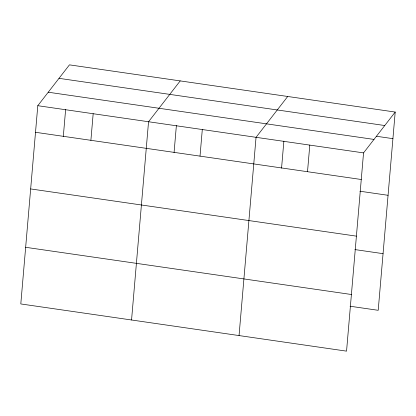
<?xml version="1.0" encoding="UTF-8"?>
<svg xmlns="http://www.w3.org/2000/svg" width="416" height="416" viewBox="0 0 416 416"><rect width="100%" height="100%" fill="white"/><g stroke="black" fill="none" stroke-linecap="round" stroke-linejoin="round"><path stroke-width="0.62" d="M37.794 105.695L20.8 303.945L346.549 351.146L363.542 152.896L395.2 112.055L69.451 64.854L37.794 105.695L363.542 152.896M63.31 136.51L65.629 109.476M90.891 140.317L93.174 113.719M131.555 319.992L148.548 121.742L180.206 80.902M174.065 152.558L176.384 125.523M200.018 156.13L202.301 129.532M239.049 335.572L256.048 137.322L287.706 96.481M281.559 168.137L283.878 141.102M307.512 171.709L309.795 145.111M395.2 112.055L378.206 310.305L350.048 306.228M59.004 78.333L384.753 125.533M376.282 136.245L392.917 138.653M48.24 92.217L373.989 139.422M35.516 132.293L361.265 179.499M359.908 191.22L388.066 195.302M30.659 188.937L356.408 236.142M354.905 249.579L383.058 253.661M25.657 247.302L351.406 294.502"/></g></svg>
